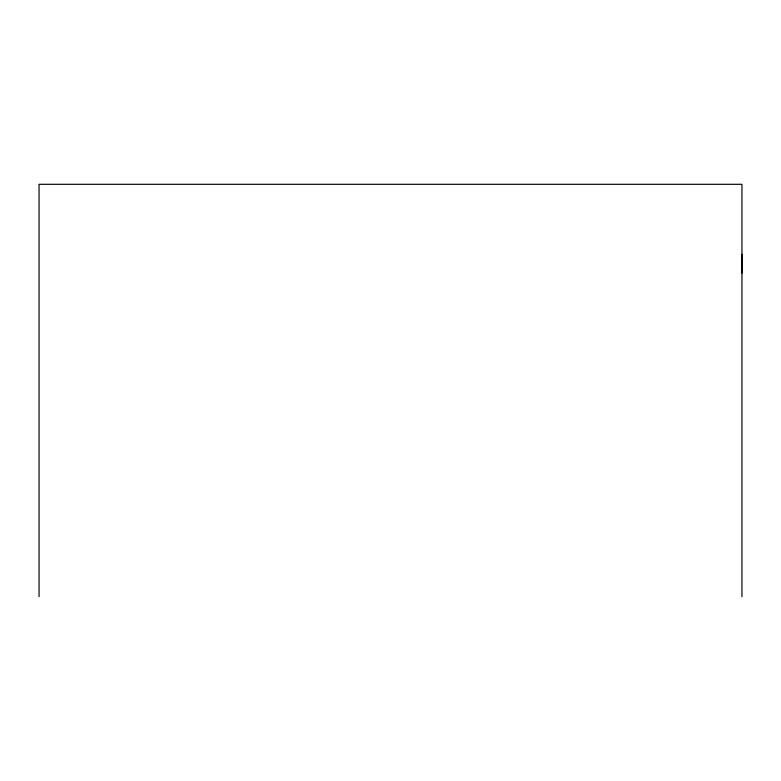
<?xml version="1.0" encoding="UTF-8"?>
<svg xmlns="http://www.w3.org/2000/svg" width="781" height="781" viewBox="0 0 781 781"><rect width="100%" height="100%" fill="white"/><g stroke="black" fill="none" stroke-linecap="round" stroke-linejoin="round"><path stroke-width="1.17" d="M741.95 273.135L741.95 254.303M741.95 596.704L741.95 184.296L39.05 184.296L39.05 596.704"/></g></svg>
